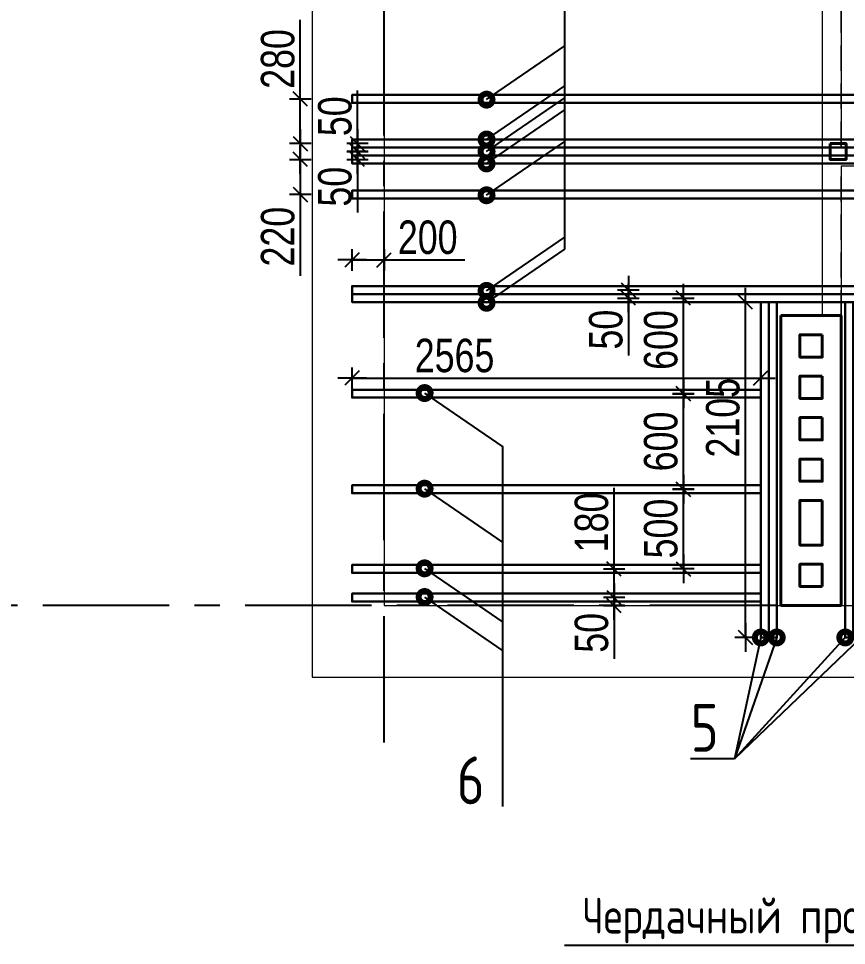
# Model space of a CAD drawing. Extents: x -12289450 to -10763036, y -7834513 to -6150123.
# Drawn here: x -11063820 to -11058623, y -7689750 to -7683933 of the extents above; entities that cross this region are included whole.
import ezdxf

# ---------------------------------------------------------------- set-up
doc = ezdxf.new("R2010")
doc.units = 0
doc.header["$LTSCALE"] = 25
doc.header["$PDMODE"] = 35
for name, pattern in [('CENTER', [50.8, 31.75, -6.35, 6.35, -6.35]), ('HIDDEN', [9.525, 6.35, -3.175]), ('HIDDEN2', [4.7625, 3.175, -1.5875])]:
    doc.linetypes.add(name, pattern=pattern)
doc.layers.get('DefPoints').update_dxf_attribs({"color": 10, "lineweight": 30})
for name, color, linetype in [('005-РАЗМЕРЫ', 252, 'Continuous'), ('014-ОСИ', 251, 'CENTER'), ('Примечания', 7, 'Continuous')]:
    doc.layers.add(name, color=color, linetype=linetype)
doc.layers.add('СТЕНЫ', color=5, linetype='Continuous', lineweight=40)
doc.layers.add('тонкий', color=114, linetype='Continuous', lineweight=20)
doc.styles.add('GOST 2.304', font='cs_gost2304.shx')
doc.styles.add('TXT0', font='txt', dxfattribs={"width": 0.8})
doc.dimstyles.new('Копия(5) РАЗМЕРЫ', dxfattribs={"dimscale": 30, "dimtxt": 7, "dimasz": 0.15, "dimexe": 0, "dimexo": 0, "dimgap": 1.2, "dimtad": 1, "dimdec": 0, "dimzin": 0, "dimdsep": 46, "dimtxsty": 'TXT0', "dimblk1": 'A8MITTA', "dimblk2": 'A8MITTA', "dimsah": 1, "dimcen": 2, "dimse1": 1, "dimse2": 1, "dimadec": 0, "dimazin": 0, "dimtp": 6, "dimtm": 6, "dimtfac": 1, "dimtdec": 0, "dimtofl": 0, "dimtmove": 0, "dimatfit": 3, "dimldrblk": 'A8MITTA', "dimfxl": 0, "dimtolj": 1, "dimtzin": 0, "dimarcsym": 0})

# ---------------------------------------------------------------- blocks, each defined once
blk = doc.blocks.new('A8MITTA', base_point=(3180, 3140))
for p, q in [((3180, 3155), (3180, 3125)), ((3170, 3130), (3190, 3150)), ((3160, 3140), (3200, 3140))]:
    blk.add_line(p, q)
blk = doc.blocks.new('*D634')
at = {"layer": '005-РАЗМЕРЫ', "color": 0, "lineweight": -2, "ltscale": 1.2, "transparency": 16777216}
blk.add_line((-11059257.5, -7687812.7), (-11059257.5, -7685716.7), dxfattribs=at)
at = {"layer": 'DefPoints', "color": 0, "ltscale": 1.2, "transparency": 16777216}
for p in [(-11059257.5, -7685712.2), (-11059160.8, -7685712.2), (-11059160.8, -7687817.2)]:
    blk.add_point(p, dxfattribs=at)
at = {"layer": '005-РАЗМЕРЫ', "color": 0, "lineweight": -2, "ltscale": 1.2, "transparency": 16777216, "xscale": 4.5, "yscale": 4.5, "zscale": 4.5}
for p, rotation in [((-11059257.5, -7685712.2), 90), ((-11059257.5, -7687817.2), 270)]:
    blk.add_blockref('A8MITTA', p, dxfattribs=dict(at, rotation=rotation))
at = {"layer": '005-РАЗМЕРЫ', "color": 0, "ltscale": 1.2, "transparency": 16777216, "insert": (-11059398.5, -7686438), "char_height": 210, "attachment_point": 5, "rotation": 90, "style": 'TXT0'}
blk.add_mtext('\\A1;2105', dxfattribs=at)
blk = doc.blocks.new('*D642')
at = {"layer": '005-РАЗМЕРЫ', "color": 0, "lineweight": -2, "ltscale": 1.2, "transparency": 16777216}
blk.add_line((-11061721.3, -7686189.7), (-11059165.3, -7686189.7), dxfattribs=at)
at = {"layer": 'DefPoints', "color": 0, "ltscale": 1.2, "transparency": 16777216}
for p in [(-11059160.8, -7686189.7), (-11061725.8, -7686262.2), (-11059160.8, -7686262.2)]:
    blk.add_point(p, dxfattribs=at)
at = {"layer": '005-РАЗМЕРЫ', "color": 0, "lineweight": -2, "ltscale": 1.2, "transparency": 16777216, "xscale": 4.5, "yscale": 4.5, "zscale": 4.5, "rotation": 180}
blk.add_blockref('A8MITTA', (-11061725.8, -7686189.7), dxfattribs=at)
at = {"layer": '005-РАЗМЕРЫ', "color": 0, "lineweight": -2, "ltscale": 1.2, "transparency": 16777216, "xscale": 4.5, "yscale": 4.5, "zscale": 4.5}
blk.add_blockref('A8MITTA', (-11059160.8, -7686189.7), dxfattribs=at)
at = {"layer": '005-РАЗМЕРЫ', "color": 0, "ltscale": 1.2, "transparency": 16777216, "insert": (-11061083, -7686048.7), "char_height": 210, "attachment_point": 5, "style": 'TXT0'}
blk.add_mtext('\\A1;2565', dxfattribs=at)
blk = doc.blocks.new('*D643')
at = {"layer": '005-РАЗМЕРЫ', "color": 0, "lineweight": -2, "ltscale": 1.2, "transparency": 16777216}
blk.add_line((-11059646.9, -7686282.7), (-11059646.9, -7685691.7), dxfattribs=at)
at = {"layer": 'DefPoints', "color": 0, "ltscale": 1.2, "transparency": 16777216}
for p in [(-11061725.8, -7685687.2), (-11059646.9, -7685687.2), (-11059160.8, -7686287.2)]:
    blk.add_point(p, dxfattribs=at)
at = {"layer": '005-РАЗМЕРЫ', "color": 0, "lineweight": -2, "ltscale": 1.2, "transparency": 16777216, "xscale": 4.5, "yscale": 4.5, "zscale": 4.5}
for p, rotation in [((-11059646.9, -7685687.2), 90), ((-11059646.9, -7686287.2), 270)]:
    blk.add_blockref('A8MITTA', p, dxfattribs=dict(at, rotation=rotation))
at = {"layer": '005-РАЗМЕРЫ', "color": 0, "ltscale": 1.2, "transparency": 16777216, "insert": (-11059787.9, -7685950.4), "char_height": 210, "attachment_point": 5, "rotation": 90, "style": 'TXT0'}
blk.add_mtext('\\A1;600', dxfattribs=at)
blk = doc.blocks.new('*D644')
at = {"layer": '005-РАЗМЕРЫ', "color": 0, "lineweight": -2, "ltscale": 1.2, "transparency": 16777216}
blk.add_line((-11059646.9, -7686882.7), (-11059646.9, -7686291.7), dxfattribs=at)
at = {"layer": 'DefPoints', "color": 0, "ltscale": 1.2, "transparency": 16777216}
for p in [(-11059646.9, -7686287.2), (-11058669.1, -7686287.2), (-11058669.1, -7686887.2)]:
    blk.add_point(p, dxfattribs=at)
at = {"layer": '005-РАЗМЕРЫ', "color": 0, "lineweight": -2, "ltscale": 1.2, "transparency": 16777216, "xscale": 4.5, "yscale": 4.5, "zscale": 4.5}
for p, rotation in [((-11059646.9, -7686287.2), 90), ((-11059646.9, -7686887.2), 270)]:
    blk.add_blockref('A8MITTA', p, dxfattribs=dict(at, rotation=rotation))
at = {"layer": '005-РАЗМЕРЫ', "color": 0, "ltscale": 1.2, "transparency": 16777216, "insert": (-11059787.9, -7686587.2), "char_height": 210, "attachment_point": 5, "rotation": 90, "style": 'TXT0'}
blk.add_mtext('\\A1;600', dxfattribs=at)
blk = doc.blocks.new('*D645')
at = {"layer": '005-РАЗМЕРЫ', "color": 0, "lineweight": -2, "ltscale": 1.2, "transparency": 16777216}
blk.add_line((-11059646.9, -7687382.7), (-11059646.9, -7686891.7), dxfattribs=at)
at = {"layer": 'DefPoints', "color": 0, "ltscale": 1.2, "transparency": 16777216}
for p in [(-11059646.9, -7686887.2), (-11058669.1, -7686887.2), (-11058669.1, -7687387.2)]:
    blk.add_point(p, dxfattribs=at)
at = {"layer": '005-РАЗМЕРЫ', "color": 0, "lineweight": -2, "ltscale": 1.2, "transparency": 16777216, "xscale": 4.5, "yscale": 4.5, "zscale": 4.5}
for p, rotation in [((-11059646.9, -7686887.2), 90), ((-11059646.9, -7687387.2), 270)]:
    blk.add_blockref('A8MITTA', p, dxfattribs=dict(at, rotation=rotation))
at = {"layer": '005-РАЗМЕРЫ', "color": 0, "ltscale": 1.2, "transparency": 16777216, "insert": (-11059787.9, -7687133.5), "char_height": 210, "attachment_point": 5, "rotation": 90, "style": 'TXT0'}
blk.add_mtext('\\A1;500', dxfattribs=at)
blk = doc.blocks.new('*D646')
at = {"layer": '005-РАЗМЕРЫ', "color": 0, "lineweight": -2, "ltscale": 1.2, "transparency": 16777216}
for p, q in [((-11060081.8, -7687387.2), (-11060081.8, -7686877.4)), ((-11060081.8, -7687562.7), (-11060081.8, -7687391.7))]:
    blk.add_line(p, q, dxfattribs=at)
at = {"layer": 'DefPoints', "color": 0, "ltscale": 1.2, "transparency": 16777216}
for p in [(-11060081.8, -7687387.2), (-11058669.1, -7687387.2), (-11058669.1, -7687567.2)]:
    blk.add_point(p, dxfattribs=at)
at = {"layer": '005-РАЗМЕРЫ', "color": 0, "lineweight": -2, "ltscale": 1.2, "transparency": 16777216, "xscale": 4.5, "yscale": 4.5, "zscale": 4.5}
for p, rotation in [((-11060081.8, -7687387.2), 90), ((-11060081.8, -7687567.2), 270)]:
    blk.add_blockref('A8MITTA', p, dxfattribs=dict(at, rotation=rotation))
at = {"layer": '005-РАЗМЕРЫ', "color": 0, "ltscale": 1.2, "transparency": 16777216, "insert": (-11060222.8, -7687095.4), "char_height": 210, "attachment_point": 5, "rotation": 90, "style": 'TXT0'}
blk.add_mtext('\\A1;180', dxfattribs=at)
blk = doc.blocks.new('*D647')
at = {"layer": '005-РАЗМЕРЫ', "color": 0, "lineweight": -2, "ltscale": 1.2, "transparency": 16777216}
for p, q in [((-11060081.8, -7687562.7), (-11060081.8, -7687558.2)), ((-11060081.8, -7687621.7), (-11060081.8, -7687950.2))]:
    blk.add_line(p, q, dxfattribs=at)
at = {"layer": 'DefPoints', "color": 0, "ltscale": 1.2, "transparency": 16777216}
for p in [(-11060081.8, -7687617.2), (-11058859.1, -7687617.2), (-11058669.1, -7687567.2)]:
    blk.add_point(p, dxfattribs=at)
at = {"layer": '005-РАЗМЕРЫ', "color": 0, "lineweight": -2, "ltscale": 1.2, "transparency": 16777216, "xscale": 4.5, "yscale": 4.5, "zscale": 4.5}
for p, rotation in [((-11060081.8, -7687567.2), 270), ((-11060081.8, -7687617.2), 90)]:
    blk.add_blockref('A8MITTA', p, dxfattribs=dict(at, rotation=rotation))
at = {"layer": '005-РАЗМЕРЫ', "color": 0, "ltscale": 1.2, "transparency": 16777216, "insert": (-11060222.8, -7687788.2), "char_height": 210, "attachment_point": 5, "rotation": 90, "style": 'TXT0'}
blk.add_mtext('\\A1;50', dxfattribs=at)
blk = doc.blocks.new('*D655')
at = {"layer": '005-РАЗМЕРЫ', "color": 0, "lineweight": -2, "ltscale": 1.2, "transparency": 16777216}
for p, q in [((-11061721.3, -7685447.8), (-11061530.3, -7685447.8)), ((-11061525.8, -7685447.8), (-11061019.5, -7685447.8))]:
    blk.add_line(p, q, dxfattribs=at)
at = {"layer": 'DefPoints', "color": 0, "ltscale": 1.2, "transparency": 16777216}
for p in [(-11061525.8, -7685447.8), (-11061725.8, -7685562.2), (-11061525.8, -7685562.2)]:
    blk.add_point(p, dxfattribs=at)
at = {"layer": '005-РАЗМЕРЫ', "color": 0, "lineweight": -2, "ltscale": 1.2, "transparency": 16777216, "xscale": 4.5, "yscale": 4.5, "zscale": 4.5, "rotation": 180}
blk.add_blockref('A8MITTA', (-11061725.8, -7685447.8), dxfattribs=at)
at = {"layer": '005-РАЗМЕРЫ', "color": 0, "lineweight": -2, "ltscale": 1.2, "transparency": 16777216, "xscale": 4.5, "yscale": 4.5, "zscale": 4.5}
blk.add_blockref('A8MITTA', (-11061525.8, -7685447.8), dxfattribs=at)
at = {"layer": '005-РАЗМЕРЫ', "color": 0, "ltscale": 1.2, "transparency": 16777216, "insert": (-11061251.5, -7685306.8), "char_height": 210, "attachment_point": 5, "style": 'TXT0'}
blk.add_mtext('\\A1;200', dxfattribs=at)
blk = doc.blocks.new('*D703')
at = {"layer": '005-РАЗМЕРЫ', "color": 0, "lineweight": -2, "ltscale": 1.2, "transparency": 16777216}
for p, q in [((-11059991.9, -7685632.7), (-11059991.9, -7685628.2)), ((-11059991.9, -7685691.7), (-11059991.9, -7686047.2))]:
    blk.add_line(p, q, dxfattribs=at)
at = {"layer": 'DefPoints', "color": 0, "ltscale": 1.2, "transparency": 16777216}
for p in [(-11059924.4, -7685637.2), (-11059991.9, -7685687.2), (-11058650, -7685687.2)]:
    blk.add_point(p, dxfattribs=at)
at = {"layer": '005-РАЗМЕРЫ', "color": 0, "lineweight": -2, "ltscale": 1.2, "transparency": 16777216, "xscale": 4.5, "yscale": 4.5, "zscale": 4.5}
for p, rotation in [((-11059991.9, -7685637.2), 270), ((-11059991.9, -7685687.2), 90)]:
    blk.add_blockref('A8MITTA', p, dxfattribs=dict(at, rotation=rotation))
at = {"layer": '005-РАЗМЕРЫ', "color": 0, "ltscale": 1.2, "transparency": 16777216, "insert": (-11060132.9, -7685885.2), "char_height": 210, "attachment_point": 5, "rotation": 90, "style": 'TXT0'}
blk.add_mtext('\\A1;50', dxfattribs=at)
blk = doc.blocks.new('*D720')
at = {"layer": '005-РАЗМЕРЫ', "color": 0, "lineweight": -2, "ltscale": 1.2, "transparency": 16777216}
for p, q in [((-11062051.1, -7684821.7), (-11062051.1, -7685032.7)), ((-11062051.1, -7685037.2), (-11062051.1, -7685547.7))]:
    blk.add_line(p, q, dxfattribs=at)
at = {"layer": 'DefPoints', "color": 0, "ltscale": 1.2, "transparency": 16777216}
for p in [(-11062051.1, -7684817.2), (-11061608.4, -7684817.2), (-11061377.2, -7685037.2)]:
    blk.add_point(p, dxfattribs=at)
at = {"layer": '005-РАЗМЕРЫ', "color": 0, "lineweight": -2, "ltscale": 1.2, "transparency": 16777216, "xscale": 4.5, "yscale": 4.5, "zscale": 4.5}
for p, rotation in [((-11062051.1, -7684817.2), 90), ((-11062051.1, -7685037.2), 270)]:
    blk.add_blockref('A8MITTA', p, dxfattribs=dict(at, rotation=rotation))
at = {"layer": '005-РАЗМЕРЫ', "color": 0, "ltscale": 1.2, "transparency": 16777216, "insert": (-11062192.1, -7685301.7), "char_height": 210, "attachment_point": 5, "rotation": 90, "style": 'TXT0'}
blk.add_mtext('\\A1;220', dxfattribs=at)
blk = doc.blocks.new('*D719')
at = {"layer": '005-РАЗМЕРЫ', "color": 0, "lineweight": -2, "ltscale": 1.2, "transparency": 16777216}
for p, q in [((-11062051.1, -7684437.2), (-11062051.1, -7683940.7)), ((-11062051.1, -7684712.7), (-11062051.1, -7684441.7))]:
    blk.add_line(p, q, dxfattribs=at)
at = {"layer": 'DefPoints', "color": 0, "ltscale": 1.2, "transparency": 16777216}
for p in [(-11062218, -7684437.2), (-11062051.1, -7684717.2), (-11061759.9, -7684717.2)]:
    blk.add_point(p, dxfattribs=at)
at = {"layer": '005-РАЗМЕРЫ', "color": 0, "lineweight": -2, "ltscale": 1.2, "transparency": 16777216, "xscale": 4.5, "yscale": 4.5, "zscale": 4.5}
for p, rotation in [((-11062051.1, -7684437.2), 90), ((-11062051.1, -7684717.2), 270)]:
    blk.add_blockref('A8MITTA', p, dxfattribs=dict(at, rotation=rotation))
at = {"layer": '005-РАЗМЕРЫ', "color": 0, "ltscale": 1.2, "transparency": 16777216, "insert": (-11062192.1, -7684186.7), "char_height": 210, "attachment_point": 5, "rotation": 90, "style": 'TXT0'}
blk.add_mtext('\\A1;280', dxfattribs=at)
blk = doc.blocks.new('*D721')
at = {"layer": '005-РАЗМЕРЫ', "color": 0, "lineweight": -2, "ltscale": 1.2, "transparency": 16777216}
for p, q in [((-11061692.4, -7684712.7), (-11061692.4, -7684384.2)), ((-11061692.4, -7684771.7), (-11061692.4, -7684776.2))]:
    blk.add_line(p, q, dxfattribs=at)
at = {"layer": 'DefPoints', "color": 0, "ltscale": 1.2, "transparency": 16777216}
for p in [(-11061692.4, -7684767.2), (-11061608.4, -7684717.2), (-11060333.9, -7684767.2)]:
    blk.add_point(p, dxfattribs=at)
at = {"layer": '005-РАЗМЕРЫ', "color": 0, "lineweight": -2, "ltscale": 1.2, "transparency": 16777216, "xscale": 4.5, "yscale": 4.5, "zscale": 4.5}
for p, rotation in [((-11061692.4, -7684717.2), 270), ((-11061692.4, -7684767.2), 90)]:
    blk.add_blockref('A8MITTA', p, dxfattribs=dict(at, rotation=rotation))
at = {"layer": '005-РАЗМЕРЫ', "color": 0, "ltscale": 1.2, "transparency": 16777216, "insert": (-11061833.4, -7684546.2), "char_height": 210, "attachment_point": 5, "rotation": 90, "style": 'TXT0'}
blk.add_mtext('\\A1;50', dxfattribs=at)
blk = doc.blocks.new('*D722')
at = {"layer": '005-РАЗМЕРЫ', "color": 0, "lineweight": -2, "ltscale": 1.2, "transparency": 16777216}
for p, q in [((-11061692.4, -7684762.7), (-11061692.4, -7684758.2)), ((-11061692.4, -7684821.7), (-11061692.4, -7685150.2))]:
    blk.add_line(p, q, dxfattribs=at)
at = {"layer": 'DefPoints', "color": 0, "ltscale": 1.2, "transparency": 16777216}
for p in [(-11061692.4, -7684767.2), (-11060333.9, -7684767.2), (-11061608.4, -7684817.2)]:
    blk.add_point(p, dxfattribs=at)
at = {"layer": '005-РАЗМЕРЫ', "color": 0, "lineweight": -2, "ltscale": 1.2, "transparency": 16777216, "xscale": 4.5, "yscale": 4.5, "zscale": 4.5}
for p, rotation in [((-11061692.4, -7684767.2), 270), ((-11061692.4, -7684817.2), 90)]:
    blk.add_blockref('A8MITTA', p, dxfattribs=dict(at, rotation=rotation))
at = {"layer": '005-РАЗМЕРЫ', "color": 0, "ltscale": 1.2, "transparency": 16777216, "insert": (-11061833.4, -7684988.2), "char_height": 210, "attachment_point": 5, "rotation": 90, "style": 'TXT0'}
blk.add_mtext('\\A1;50', dxfattribs=at)

msp = doc.modelspace()

# ---------------------------------------------------------------- linework, layer by layer
at = {"layer": '014-ОСИ'}
for points in [[(-11061525.8, -7688477.2), (-11061525.8, -7674758.6)], [(-11051444.5, -7687617.2), (-11064955.4, -7687617.2)]]:
    msp.add_lwpolyline(points, dxfattribs=at)
at = {"layer": 'Примечания', "ltscale": 3}
for p, q in [((-11060391.5, -7685379.8), (-11060391.5, -7676201.6)), ((-11060882.3, -7684441.9), (-11060391.5, -7684104.9)), ((-11060882.3, -7684692.2), (-11060391.5, -7684355.3)), ((-11060882.3, -7684767.4), (-11060391.5, -7684430.4)), ((-11060882.3, -7684842.2), (-11060391.5, -7684505.3)), ((-11060882.3, -7685041.9), (-11060391.5, -7684704.9)), ((-11060882.3, -7685641.9), (-11060391.5, -7685304.9)), ((-11060882.3, -7685716.7), (-11060391.5, -7685379.8)), ((-11061271.1, -7686283.3), (-11060780.3, -7686620.3)), ((-11060780.3, -7688878.2), (-11060780.3, -7686620.3)), ((-11061271.1, -7686883.3), (-11060780.3, -7687220.3)), ((-11061271.1, -7687383.3), (-11060780.3, -7687720.3)), ((-11061271.1, -7687563.3), (-11060780.3, -7687900.3)), ((-11058530.8, -7687817.2), (-11059327, -7688578)), ((-11058630.8, -7687817.2), (-11059327, -7688578)), ((-11059060.8, -7687817.2), (-11059327, -7688578)), ((-11059160.8, -7687817.2), (-11059327, -7688578)), ((-11059327, -7688578), (-11059602.6, -7688578)), ((-11057620.2, -7689750), (-11060393.3, -7689750))]:
    msp.add_line(p, q, dxfattribs=at)
at = {"layer": 'Примечания', "ltscale": 3, "const_width": 75}
for points in [[(-11060863.5, -7684441.9, 1), (-11060901, -7684441.9, 1)], [(-11060863.5, -7684692.2, 1), (-11060901, -7684692.2, 1)], [(-11060863.5, -7684767.4, 1), (-11060901, -7684767.4, 1)], [(-11060863.5, -7684842.2, 1), (-11060901, -7684842.2, 1)], [(-11060863.5, -7685041.9, 1), (-11060901, -7685041.9, 1)], [(-11060863.5, -7685641.9, 1), (-11060901, -7685641.9, 1)], [(-11060863.5, -7685716.7, 1), (-11060901, -7685716.7, 1)], [(-11061252.3, -7686283.3, -1), (-11061289.8, -7686283.3, -1)], [(-11061252.3, -7686883.3, -1), (-11061289.8, -7686883.3, -1)], [(-11061252.3, -7687383.3, -1), (-11061289.8, -7687383.3, -1)], [(-11061252.3, -7687563.3, -1), (-11061289.8, -7687563.3, -1)], [(-11059142.1, -7687817.2, 1), (-11059179.6, -7687817.2, 1)], [(-11059042.1, -7687817.2, 1), (-11059079.6, -7687817.2, 1)], [(-11058612.1, -7687817.2, 1), (-11058649.6, -7687817.2, 1)]]:
    msp.add_lwpolyline(points, format="xyb", close=True, dxfattribs=at)
at = {"layer": 'СТЕНЫ', "color": 44, "ltscale": 0.3, "true_color": 0xab6317}
for p, q in [((-11058655.8, -7685797.2), (-11059035.8, -7685797.2)), ((-11058655.8, -7687617.2), (-11059035.8, -7687617.2))]:
    msp.add_line(p, q, dxfattribs=at)
at = {"layer": 'СТЕНЫ', "color": 4, "lineweight": 30, "ltscale": 3}
for points in [[(-11056425.8, -7684412.2), (-11056425.8, -7684412.2), (-11056425.8, -7684462.2), (-11061725.8, -7684462.2), (-11061725.8, -7684462.2), (-11061725.8, -7684412.2)], [(-11056425.8, -7684692.2), (-11056425.8, -7684692.2), (-11056425.8, -7684742.2), (-11061725.8, -7684742.2), (-11061725.8, -7684742.2), (-11061725.8, -7684692.2)], [(-11056425.8, -7684742.2), (-11056425.8, -7684742.2), (-11056425.8, -7684792.2), (-11061725.8, -7684792.2), (-11061725.8, -7684792.2), (-11061725.8, -7684742.2)], [(-11056425.8, -7684792.2), (-11056425.8, -7684792.2), (-11056425.8, -7684842.2), (-11061725.8, -7684842.2), (-11061725.8, -7684842.2), (-11061725.8, -7684792.2)], [(-11056425.8, -7685012.2), (-11056425.8, -7685012.2), (-11056425.8, -7685062.2), (-11061725.8, -7685062.2), (-11061725.8, -7685062.2), (-11061725.8, -7685012.2)], [(-11056425.8, -7685612.2), (-11056425.8, -7685612.2), (-11056425.8, -7685662.2), (-11061725.8, -7685662.2), (-11061725.8, -7685662.2), (-11061725.8, -7685612.2)], [(-11056425.8, -7685662.2), (-11056425.8, -7685662.2), (-11056425.8, -7685712.2), (-11061725.8, -7685712.2), (-11061725.8, -7685712.2), (-11061725.8, -7685662.2)], [(-11059160.8, -7685712.2), (-11059110.8, -7685712.2), (-11059110.8, -7687817.2), (-11059160.8, -7687817.2)], [(-11059110.8, -7685712.2), (-11059060.8, -7685712.2), (-11059060.8, -7687817.2), (-11059110.8, -7687817.2)], [(-11058580.8, -7685712.2), (-11058630.8, -7685712.2), (-11058630.8, -7687817.2), (-11058580.8, -7687817.2)], [(-11061265.8, -7686262.2), (-11061725.8, -7686262.2), (-11061725.8, -7686312.2), (-11059160.8, -7686312.2), (-11059160.8, -7686312.2), (-11059160.8, -7686262.2)], [(-11061265.8, -7686862.2), (-11061725.8, -7686862.2), (-11061725.8, -7686912.2), (-11059160.8, -7686912.2), (-11059160.8, -7686912.2), (-11059160.8, -7686862.2)], [(-11061265.8, -7687362.2), (-11061725.8, -7687362.2), (-11061725.8, -7687412.2), (-11059160.8, -7687412.2), (-11059160.8, -7687412.2), (-11059160.8, -7687362.2)], [(-11061265.8, -7687542.2), (-11061725.8, -7687542.2), (-11061725.8, -7687592.2), (-11059160.8, -7687592.2), (-11059160.8, -7687592.2), (-11059160.8, -7687542.2)]]:
    msp.add_lwpolyline(points, close=True, dxfattribs=at)
at = {"layer": 'СТЕНЫ', "color": 1, "lineweight": 40, "ltscale": 3}
msp.add_lwpolyline([(-11058725.8, -7684717.2), (-11058625.8, -7684717.2), (-11058625.8, -7684817.2), (-11058725.8, -7684817.2)], close=True, dxfattribs=at)
msp.add_lwpolyline([(-11058725.8, -7684717.2), (-11058625.8, -7684717.2), (-11058625.8, -7684817.2), (-11058725.8, -7684817.2)], close=True, dxfattribs=at)
at = {"layer": 'СТЕНЫ', "color": 44, "ltscale": 0.3, "true_color": 0xab6317}
for points in [[(-11059035.8, -7687617.2), (-11059035.8, -7685797.2)], [(-11058655.8, -7687617.2), (-11058655.8, -7685797.2)]]:
    msp.add_lwpolyline(points, dxfattribs=at)
at = {"layer": 'СТЕНЫ', "color": 44, "linetype": 'HIDDEN2', "lineweight": 5, "ltscale": 0.3, "true_color": 0xab6317}
msp.add_lwpolyline([(-11059035.8, -7685917.2), (-11059035.8, -7685797.2)], dxfattribs=at)
at = {"layer": 'СТЕНЫ', "color": 44, "ltscale": 0.3, "true_color": 0xab6317}
for points in [[(-11058775.8, -7685917.2), (-11058775.8, -7686057.2), (-11058915.8, -7686057.2), (-11058915.8, -7685917.2)], [(-11058775.8, -7686177.2), (-11058775.8, -7686317.2), (-11058915.8, -7686317.2), (-11058915.8, -7686177.2)], [(-11058775.8, -7686437.2), (-11058775.8, -7686577.2), (-11058915.8, -7686577.2), (-11058915.8, -7686437.2)], [(-11058775.8, -7686697.2), (-11058775.8, -7686837.2), (-11058915.8, -7686837.2), (-11058915.8, -7686697.2)], [(-11058775.8, -7686957.2), (-11058775.8, -7687237.2), (-11058915.8, -7687237.2), (-11058915.8, -7686957.2)], [(-11058775.8, -7687497.2), (-11058775.8, -7687357.2), (-11058915.8, -7687357.2), (-11058915.8, -7687497.2)]]:
    msp.add_lwpolyline(points, close=True, dxfattribs=at)
at = {"layer": 'тонкий', "color": 3, "lineweight": 20}
for p, q in [((-11061525.8, -7682817.2), (-11061525.8, -7687617.2)), ((-11058775.8, -7682937.2), (-11058775.8, -7685797.2)), ((-11058775.8, -7682937.2), (-11058775.8, -7685797.2)), ((-11061975.8, -7683267.2), (-11061975.8, -7688067.2)), ((-11058655.8, -7684737.2), (-11056615.8, -7684737.2)), ((-11058655.8, -7684857.2), (-11056615.8, -7684857.2)), ((-11061525.8, -7687617.2), (-11056615.8, -7687617.2)), ((-11061975.8, -7688067.2), (-11051775.8, -7688067.2))]:
    msp.add_line(p, q, dxfattribs=at)
at = {"layer": 'тонкий', "color": 3, "linetype": 'HIDDEN', "lineweight": 9}
for p, q in [((-11058655.8, -7684737.2), (-11058655.8, -7682817.2)), ((-11058655.8, -7685797.2), (-11058655.8, -7684857.2))]:
    msp.add_line(p, q, dxfattribs=at)
for points in [[(-11063025.8, -7682817.2), (-11058655.8, -7682817.2), (-11058655.8, -7684737.2)], [(-11058655.8, -7684857.2), (-11058655.8, -7685797.2)]]:
    msp.add_lwpolyline(points, dxfattribs=at)
at = {"layer": 'тонкий', "color": 3, "lineweight": 20}
for points in [[(-11063025.8, -7682817.2), (-11058655.8, -7682817.2), (-11058655.8, -7684737.2)], [(-11058655.8, -7684857.2), (-11058655.8, -7685797.2)]]:
    msp.add_lwpolyline(points, dxfattribs=at)

# ---------------------------------------------------------------- texts
at = {"layer": 'Примечания', "ltscale": 3, "style": 'GOST 2.304'}
for s, p in [('5', (-11059601.4, -7688534.2)), ('6', (-11061069.3, -7688863.8))]:
    msp.add_text(s, height=300, rotation=359.99996, dxfattribs=at).set_placement(p)
msp.add_text('Чердачный проем', height=225, dxfattribs=at).set_placement((-11060280.8, -7689675))

# ---------------------------------------------------------------- dimensions: what is measured, and where the dimension line sits
at = {"layer": '005-РАЗМЕРЫ', "ltscale": 1.2}
for base, p1, p2, angle, picture, middle in [((-11062051.1, -7684717.2), (-11062218, -7684437.2), (-11061759.9, -7684717.2), 270, '*D719', (-11062051.1, -7684186.7)), ((-11061692.4, -7684767.2), (-11061608.4, -7684717.2), (-11060333.9, -7684767.2), 90, '*D721', (-11061692.4, -7684546.2)), ((-11061692.4, -7684767.2), (-11061608.4, -7684817.2), (-11060333.9, -7684767.2), 270, '*D722', (-11061692.4, -7684988.2)), ((-11062051.1, -7684817.2), (-11061377.2, -7685037.2), (-11061608.4, -7684817.2), 90, '*D720', (-11062051.1, -7685301.7)), ((-11059991.9, -7685687.2), (-11059924.4, -7685637.2), (-11058650, -7685687.2), 90, '*D703', (-11059991.9, -7685885.2)), ((-11059646.9, -7685687.2), (-11059160.8, -7686287.2), (-11061725.8, -7685687.2), 90, '*D643', (-11059646.9, -7685950.4)), ((-11059257.5, -7685712.2), (-11059160.8, -7687817.2), (-11059160.8, -7685712.2), 90, '*D634', (-11059257.5, -7686438)), ((-11059646.9, -7686287.2), (-11058669.1, -7686887.2), (-11058669.1, -7686287.2), 90, '*D644', (-11059646.9, -7686587.2)), ((-11059646.9, -7686887.2), (-11058669.1, -7687387.2), (-11058669.1, -7686887.2), 90, '*D645', (-11059646.9, -7687133.5)), ((-11060081.8, -7687387.2), (-11058669.1, -7687567.2), (-11058669.1, -7687387.2), 270, '*D646', (-11060081.8, -7687095.4)), ((-11060081.8, -7687617.2), (-11058669.1, -7687567.2), (-11058859.1, -7687617.2), 90, '*D647', (-11060081.8, -7687788.2))]:
    dim = msp.add_linear_dim(base=base, p1=p1, p2=p2, angle=angle, dimstyle='Копия(5) РАЗМЕРЫ', dxfattribs=at)
    dim.commit()
    dim.dimension.update_dxf_attribs({"geometry": picture, "text_midpoint": middle, "dimtype": 160})
for base, p1, p2, picture, middle in [((-11061525.8, -7685447.8), (-11061725.8, -7685562.2), (-11061525.8, -7685562.2), '*D655', (-11061251.5, -7685447.8)), ((-11059160.8, -7686189.7), (-11061725.8, -7686262.2), (-11059160.8, -7686262.2), '*D642', (-11061083, -7686189.7))]:
    dim = msp.add_linear_dim(base=base, p1=p1, p2=p2, dimstyle='Копия(5) РАЗМЕРЫ', dxfattribs=at)
    dim.commit()
    dim.dimension.update_dxf_attribs({"geometry": picture, "text_midpoint": middle, "dimtype": 160})

doc.saveas('drawing.dxf')
